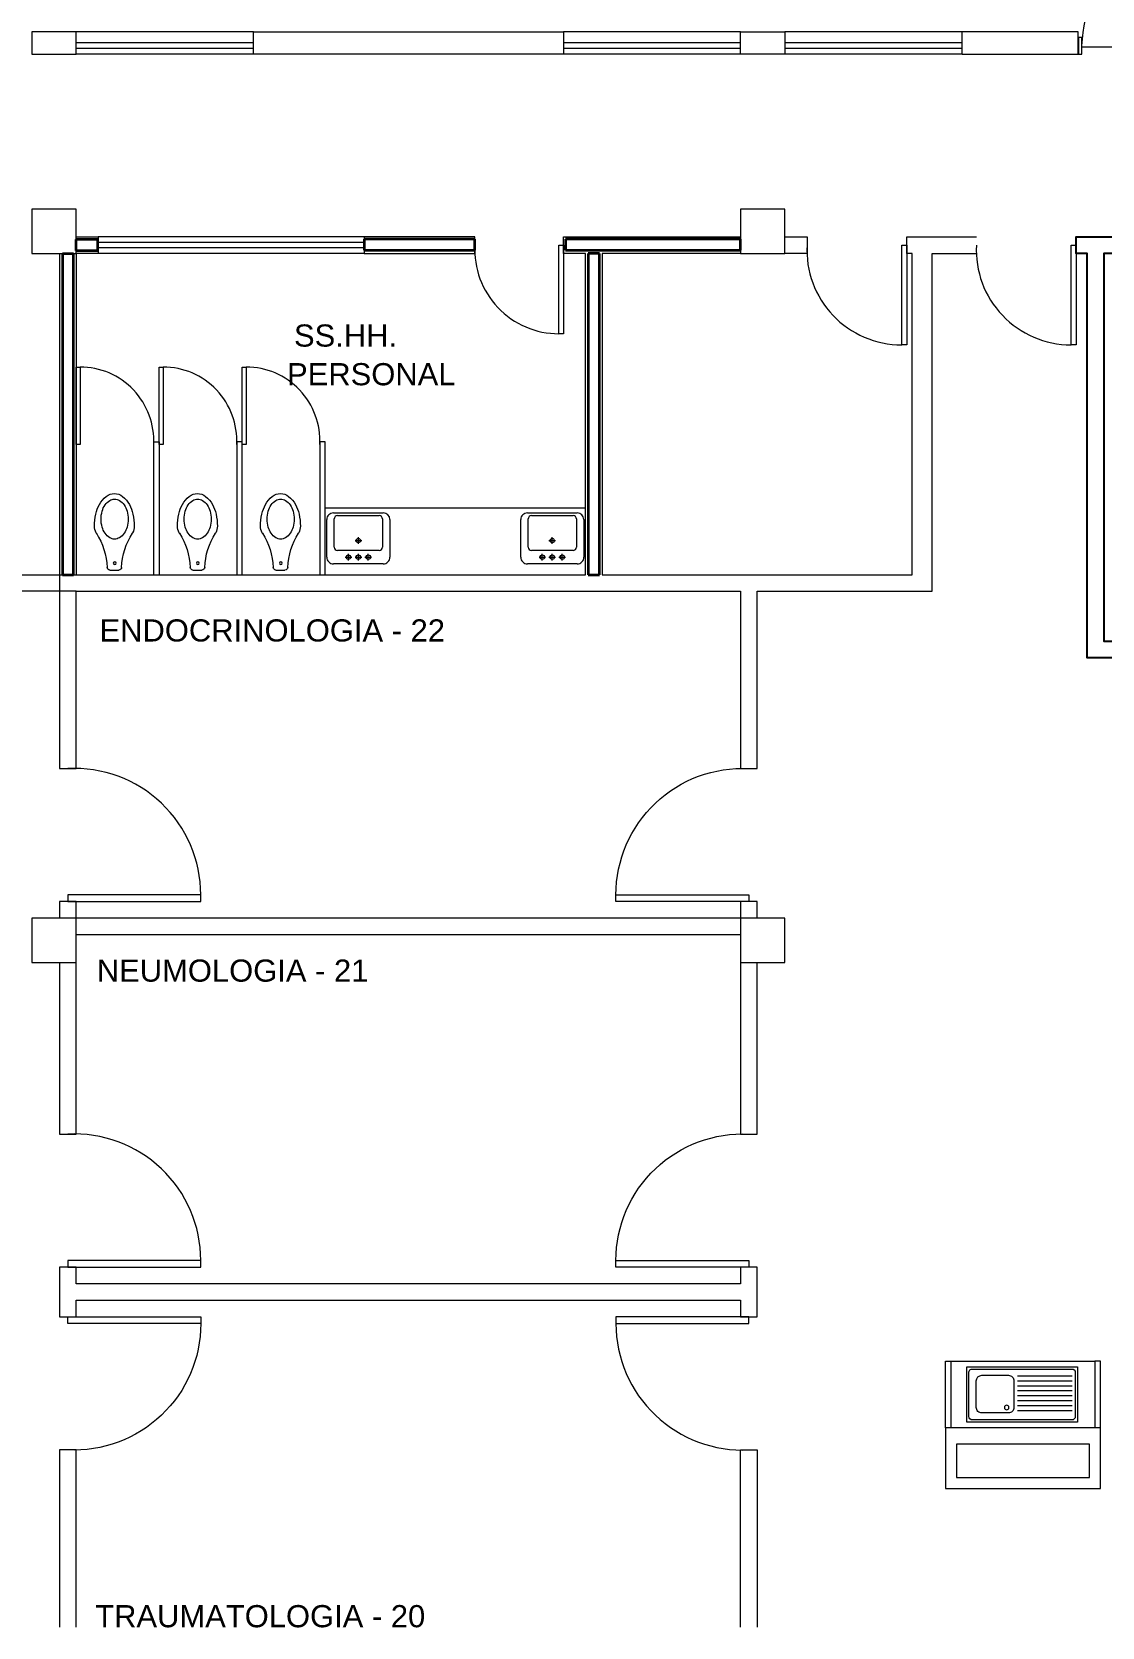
# Model space of a CAD drawing. Header units: millimetres. Extents: x 3379916 to 3461107, y 1810459 to 1930088.
# Drawn here: x 3411857 to 3421522, y 1894209 to 1908609 of the extents above; entities that cross this region are included whole.
import ezdxf

# ---------------------------------------------------------------- set-up
doc = ezdxf.new("R2010")
doc.units = ezdxf.units.MM
for name, color, linetype, lineweight in [('A-WALL', 113, 'Continuous', 9), ('COL', 2, 'Continuous', 9), ('MU', 1, 'Continuous', 9), ('NO', 7, 'Continuous', 9), ('P0 - Paredes', 10, 'Continuous', 25), ('PA', 7, 'Continuous', 9), ('planos entrada_dwg', 8, 'Continuous', 9), ('PU', 1, 'Continuous', 9), ('Rebars', 252, 'Continuous', 9), ('SA', 1, 'Continuous', 9), ('TA', 3, 'Continuous', 9), ('VE', 5, 'Continuous', 9)]:
    doc.layers.add(name, color=color, linetype=linetype, lineweight=lineweight)
doc.styles.add('Arial_1', font='arial.ttf', dxfattribs={"height": 200})

# ---------------------------------------------------------------- blocks, each defined once
blk = doc.blocks.new('planos entrada_dwg_P-IZ-V1-Nivel 1')
at = {"layer": 'PU', "flags": 128}
blk.add_lwpolyline([(49.99999999999715, 1000), (49.99999999999715, 0), (0, 0), (0, 1000)], close=True, dxfattribs=at)
at = {"layer": 'PU'}
blk.add_arc((49.99999999999677, 48.74999999999697), 951.2500000000038, 357.062399076849, 90.00000000000003, dxfattribs=at)
blk = doc.blocks.new('planos entrada_dwg_-COL40--171019-Nivel 1')
at = {"layer": 'COL', "flags": 128}
blk.add_lwpolyline([(-199.9999999710837, 199.9999998887603), (-199.9999999710837, -200.000000115196), (200.0000000328442, -200.000000115196), (200.0000000328442, 199.9999998887603)], close=True, dxfattribs=at)
blk = doc.blocks.new('planos entrada_dwg_AS-03-171020-Nivel 1')
at = {"layer": 'SA'}
for p, q in [((-218.22619505474, 301.8808549095411), (231.7738049423497, 301.8808549095411)), ((-278.2261950560496, -98.11914508463813), (-278.2261950560496, 241.8808549118694)), ((-210.726195055031, -103.1191450892947), (-210.726195055031, 151.8808549153618)), ((-180.7261950561951, 181.8808549141977), (194.2738049438048, 181.8808549141977)), ((-53.22619505750481, 241.8808549118694), (-113.2261950551765, 241.8808549118694)), ((-83.22619505634064, 271.8808549107052), (-83.22619505634064, 211.8808549130336)), ((36.77380494264071, 241.8808549118694), (-23.22619505503098, 241.8808549118694)), ((6.773804943804861, 271.8808549107052), (6.773804943804861, 211.8808549130336)), ((126.7738049427862, 241.8808549118694), (66.77380494511453, 241.8808549118694)), ((96.77380494395038, 271.8808549107052), (96.77380494395038, 211.8808549130336)), ((224.2738049426407, 151.8808549153618), (224.2738049426407, -103.1191450892947)), ((291.7738049436593, 241.8808549118694), (291.7738049436593, -98.11914508463813)), ((36.77380494264071, 91.88085491769017), (-23.22619505503098, 91.88085491769017)), ((6.773804943804861, 121.880854916526), (6.773804943804861, 61.88085491885431)), ((194.2738049438048, -133.1191450881306), (-180.7261950561951, -133.1191450881306)), ((231.7738049423497, -158.1191450823098), (-218.22619505474, -158.1191450823098))]:
    blk.add_line(p, q, dxfattribs=at)
for centre, radius in [((-83.22619505634064, 241.8808549118694), 20.00000000000002), ((6.773804943804861, 241.8808549118694), 20.00000000000003), ((96.77380494395038, 241.8808549118694), 20.00000000000004), ((6.773804943804861, 91.88085491769017), 20.00000000000003)]:
    blk.add_circle(centre, radius, dxfattribs=at)
for centre, radius, start, end in [((-218.22619505474, 241.8808549118694), 59.99999999999992, 89.99999999999994, 180), ((231.7738049423497, 241.8808549118694), 60.00000000000003, 359.9999999999996, 90.00000000000006), ((-180.7261950561951, 151.8808549153618), 29.99999999999996, 89.99999999999994, 180), ((194.2738049438048, 151.8808549153618), 30.00000000000001, 359.9999999999996, 90.00000000000006), ((-218.22619505474, -98.11914508463813), 60.00000000000004, 180.0000000000003, 270.0000000000001), ((-180.7261950561951, -103.1191450892947), 30.00000000000001, 180.0000000000003, 270.0000000000001), ((194.2738049438048, -103.1191450892947), 29.99999999999995, 269.9999999999999, 6.36e-14), ((231.7738049423497, -98.11914508463813), 59.99999999999993, 269.9999999999999, 4.45e-14)]:
    blk.add_arc(centre, radius, start, end, dxfattribs=at)
blk = doc.blocks.new('planos entrada_dwg_AS-14-171021-Nivel 1')
at = {"layer": 'SA'}
blk.add_line((-45.62763396825176, 482.9205858113709), (35.61877846368588, 482.9205858113709), dxfattribs=at)
blk.add_circle((-2.241108537418767, 420.1376839191653), 12.50000000000001, dxfattribs=at)
for centre, radius, start, end in [((-699.8472832347034, 486.7485357972328), 629.8544878102437, 327.6068401517821, 357.4769145682768), ((-45.62763396825176, 457.9205857880879), 24.99999999999995, 89.99999999999984, 177.4769145682774), ((35.61877846368589, 457.9205857880879), 25, 2.52308543172647, 89.99999999999999), ((689.8384277446893, 486.7485357972328), 629.8544878102432, 182.5230854317212, 212.3931598482179), ((-64.98393791363992, 87.9205857966389), 120.0204898389341, 150.7865897350735, 180.0000000018587), ((-36.13660768584163, 71.78949595002456), 153.0716701644716, 145.5439906980668, 150.7865897243838), ((69.67071986523563, 42.78753929244904), 192.3457213363289, 145.9062402127934, 164.3376787580345), ((24.97985338526231, 73.038432564736), 138.379156775463, 121.4638987969263, 145.9062402031241), ((-3.222151648006505, 119.125078279536), 84.34831372135143, 90.00000000775903, 121.4638988092055), ((-3.222151678124229, 119.1250783053777), 84.34831369550975, 58.5361011858497, 89.99999998730084), ((-31.42415671864328, 73.03843256476645), 138.3791567754216, 34.09375979687216, 58.53610120307728), ((-76.11502319857026, 42.78753929248402), 192.3457213362465, 15.66232124196144, 34.09375978721044), ((26.12775218131919, 71.78949595005152), 153.0716701644203, 29.21341027561524, 34.45600930193402), ((54.97508240907331, 87.9205857966387), 120.0204898389348, 359.9999999981406, 29.21341026492637), ((321.5118347399805, 87.92058583421733), 506.516262492555, 180.0000000046912, 192.6081218810328), ((140.3336125386077, 22.97522739700383), 265.7335411950145, 164.337678748512, 179.9999999956473), ((140.3336124327618, 22.97522745192525), 265.7335410891688, 180.000000007489, 195.6623212546268), ((-146.7779158720599, 22.97522739699803), 265.7335411950568, 4.3539376e-09, 15.6623212514867), ((-146.7779157662141, 22.97522745193106), 265.7335410892109, 344.337678745374, 359.9999999925093), ((-331.5206902372747, 87.92058576835579), 506.5162624852829, 347.391878126417, 2.7587897e-09), ((160.0000253748531, 51.79437954228081), 341.0134910793699, 192.6081218744861, 208.3690462914232), ((58.323326388841, -3.111037916108283), 225.4593653071928, 208.3690462891436, 232.5095518478742), ((69.6707198652848, 3.162915571060576), 192.3457213363822, 195.6623212419676, 214.0937597872035), ((24.9798533852828, -27.08797770122773), 138.3791567754918, 214.0937597968781, 238.5361012030706), ((-31.42415671869479, -27.08797770122571), 138.3791567754947, 301.4638987969288, 325.9062402031209), ((-68.33218189340593, -3.111037916109088), 225.459365307192, 307.490448152125, 331.6309537108556), ((-76.11502319861732, 3.162915571024632), 192.345721336298, 325.9062402127916, 344.3376787580357), ((-170.0088808721451, 51.79437959484823), 341.0134910979473, 331.6309537002239, 347.3918781171609), ((-5.004427750287615, -85.66986825604835), 121.4095459349089, 232.5095518545011, 270.0000000024918), ((-3.222151647995677, -73.17462341601077), 84.34831372138989, 238.5361011908014, 269.9999999922332), ((-5.004427747002237, -85.66986827748865), 121.4095459134686, 270.0000000009412, 307.4904481489318), ((-3.222151678146788, -73.17462344181085), 84.34831369558981, 270.0000000127141, 301.4638988141346)]:
    blk.add_arc(centre, radius, start, end, dxfattribs=at)
blk = doc.blocks.new('planos entrada_dwg_P-IZ-171018-Nivel 1')
at = {"layer": 'PU', "flags": 128}
blk.add_lwpolyline([(49.99999999999715, 1000), (49.99999999999715, 0), (0, 0), (0, 1000)], close=True, dxfattribs=at)
at = {"layer": 'PU'}
blk.add_arc((49.99999999999677, 48.74999999999697), 951.2500000000038, 357.0623985712281, 90.00000000000003, dxfattribs=at)
blk = doc.blocks.new('planos entrada_dwg_AS-07-171029-Nivel 1')
at = {"layer": 'SA'}
for p, q in [((-487.2447163044456, 200.1512464536148), (-487.2447163044456, -199.8487535463909)), ((442.7552836955471, 230.1512464536089), (-457.2447163044444, 230.1512464536089)), ((-131.1828234896879, 167.0399721675721), (-371.1828234896899, 167.0399721675721)), ((445.5330979463951, 148.7297405764138), (-47.6842145768188, 148.7297405764138)), ((472.7552836955482, -199.8487535463979), (472.7552836955482, 200.1512464536148)), ((-421.1828234896871, 117.039972167575), (-421.1828234896871, -122.9600278324341)), ((-81.18282348968364, -122.960027832427), (-81.18282348968364, 117.039972167575)), ((445.5330979463951, 103.7297405764121), (-47.6842145768188, 103.7297405764121)), ((445.5330979463951, 58.72974057641044), (-47.6842145768188, 58.72974057641044)), ((445.5330979463951, 13.72974057641585), (-47.6842145768188, 13.72974057641585)), ((445.5330979463951, -31.27025942358585), (-47.6842145768188, -31.27025942358585)), ((445.5330979463951, -76.27025942358756), (-47.6842145768188, -76.27025942358756)), ((445.5330979463951, -121.2702594235893), (-47.6842145768188, -121.2702594235893)), ((-457.2447163044444, -229.8487535463849), (442.7552836955471, -229.8487535463849)), ((-371.1828234896899, -172.9600278324312), (-131.1828234896879, -172.9600278324312)), ((445.5330979463951, -166.2702594235839), (-47.6842145768188, -166.2702594235839))]:
    blk.add_line(p, q, dxfattribs=at)
at = {"layer": 'SA', "flags": 128}
blk.add_lwpolyline([(-507.2447163044486, 250.151246453612), (-507.2447163044486, -249.848753546388), (492.7552836955514, -249.848753546388), (492.7552836955514, 250.1512464536049)], close=True, dxfattribs=at)
at = {"layer": 'SA'}
blk.add_circle((-147.145282487827, 117.7421424502398), 20.00000000000005, dxfattribs=at)
for centre, radius, start, end in [((-457.2447163044475, 200.1512464536108), 29.99999999999806, 89.999999999994, 179.9999999999923), ((-371.1828234896899, 117.039972167575), 49.99999999999712, 89.99999999999994, 180), ((-131.1828234896843, 117.0399721675714), 50.00000000000077, 4.0202e-12, 90.00000000000414), ((442.7552836955528, 200.1512464536134), 29.9999999999954, 2.4999e-12, 90.00000000001106), ((-371.1828234896899, -122.960027832434), 49.99999999999721, 180, 269.9999999999997), ((-131.1828234896843, -122.9600278324234), 50.00000000000066, 269.9999999999955, 359.9999999999956), ((-457.2447163044501, -199.8487535463895), 29.99999999999543, 180.0000000000024, 270.0000000000107), ((442.7552836955502, -199.8487535463939), 29.99999999999801, 269.9999999999936, 359.999999999992)]:
    blk.add_arc(centre, radius, start, end, dxfattribs=at)
blk = doc.blocks.new('planos entrada_dwg_P-DE-171022-Nivel 1')
at = {"layer": 'PU', "flags": 128}
blk.add_lwpolyline([(-49.99999999998294, 1000), (-49.99999999998294, 0), (0, 0), (0, 1000)], close=True, dxfattribs=at)
at = {"layer": 'PU'}
blk.add_arc((-49.99999999998255, 48.74999999999697), 951.2500000000022, 89.99999999999999, 182.9376014287715, dxfattribs=at)
blk = doc.blocks.new('planos entrada_dwg_-COL40--V3-Nivel 1')
at = {"layer": 'COL', "flags": 128}
for points in [[(-199.9999999690452, 199.9999998901604), (-199.9999999690452, -200.0000001138029), (200.0000000350221, -200.0000001138029), (200.0000000350221, -173.7439998061124)], [(200.0000000350221, -73.74399980582325), (200.0000000350221, 199.9999998901604), (-199.9999999690452, 199.9999998901604)]]:
    blk.add_lwpolyline(points, dxfattribs=at)
blk = doc.blocks.new('planos entrada_dwg_-COL40--V4-Nivel 1')
at = {"layer": 'COL'}
blk.add_line((-199.9999999690452, 199.9999998901604), (-199.9999999690452, -70.00000032120579), dxfattribs=at)
at = {"layer": 'COL', "flags": 128}
blk.add_lwpolyline([(-199.9999999690452, -170.0000003211137), (-199.9999999690452, -200.0000001138029), (200.0000000350221, -200.0000001138029), (200.0000000350221, 199.9999998901604), (-199.9999999690452, 199.9999998901604)], dxfattribs=at)
blk = doc.blocks.new('planos entrada_dwg_P-IZ-171046-Nivel 1')
at = {"layer": 'Rebars', "flags": 128}
blk.add_lwpolyline([(49.99999999999715, 1000), (49.99999999999715, 0), (0, 0), (0, 1000)], close=True, dxfattribs=at)
at = {"layer": 'Rebars'}
blk.add_arc((49.99999999999677, 48.74999999999697), 951.2500000000038, 357.0623985712281, 90.00000000000003, dxfattribs=at)
blk = doc.blocks.new('planos entrada_dwg__U44-171038-Nivel 1')
at = {"layer": 'Rebars', "flags": 128}
for points in [[(-170.0000014132818, 1275.000000244472), (-170.0000014132818, 75.00000111758713), (-139.9999995925459, 75.00000111758713), (-139.9999995925459, 1275.000002107117), (-170.0000014132818, 1275.000002107117)], [(-170.0000000861467, 0), (-199.9999996484251, 0), (-199.9999996484251, 149.9999966472387), (-170.0000013667156, 149.9999966472387), (-170.0000013667156, 0)], [(1059.999999883585, 1.6763810062e-06), (1029.999999855645, 1.6763810062e-06), (1029.999999855645, 149.9999983236197), (1059.9999984866, 149.9999983236197), (1059.9999984866, 1.6763810062e-06)]]:
    blk.add_lwpolyline(points, dxfattribs=at)
at = {"layer": 'Rebars'}
blk.add_arc((-223.6854728948358, 21.31453047303406), 1254.834408397315, 2.45202891882914, 87.5479712191086, dxfattribs=at)
blk = doc.blocks.new('planos entrada_dwg-171017-Nivel 1')
at = {"layer": 'MU'}
for p, q in [((3416856.941094316, 1904308.772535013), (3414506.941094071, 1904308.772535013)), ((3420156.941093903, 1896608.772535026), (3421456.941093903, 1896608.772535026))]:
    blk.add_line(p, q, dxfattribs=at)
at = {"layer": 'P0 - Paredes', "flags": 128}
blk.add_lwpolyline([(3425426.941361561, 1902058.77389546), (3423876.945970729, 1902058.77389546), (3423876.945970729, 1900608.773082661), (3423726.945437268, 1900608.773082661), (3423726.945437268, 1902958.77270137), (3421386.941775546, 1902958.77270137), (3421386.941775546, 1906608.772716838), (3421286.941371679, 1906608.772716838), (3421286.941371679, 1906758.772694844), (3421636.941328793, 1906758.772694844), (3421636.941328793, 1906608.772718715), (3421536.941306069, 1906608.772718715), (3421536.941306069, 1903108.772632825), (3423726.945063472, 1903108.772632825), (3423726.945063472, 1907148.773017662), (3423876.945545822, 1907148.773017662), (3423876.945545822, 1902208.77361505), (3425426.941361561, 1902208.77361505)], dxfattribs=at)
at = {"layer": 'PA'}
for p, q in [((3420256.941093936, 1908408.772534954), (3420256.941093936, 1908608.772534954)), ((3415856.941094073, 1906738.772534732), (3415856.941094073, 1906758.772534732)), ((3418256.941093903, 1900458.772534943), (3412256.941094465, 1900458.772534943))]:
    blk.add_line(p, q, dxfattribs=at)
at = {"layer": 'PA', "flags": 128}
for points in [[(3411856.941093985, 1908608.772534948), (3411856.941093985, 1908408.772534948), (3412256.941093985, 1908408.772534948), (3412256.941093985, 1908608.772534948)], [(3413856.941093977, 1908608.77253495), (3416656.941093985, 1908608.77253495), (3416656.941093985, 1908408.772534951), (3413856.941093977, 1908408.772534951)], [(3418656.941093936, 1908608.772534954), (3418656.941093936, 1908408.772534951), (3418256.941093985, 1908408.772534951), (3418256.941093985, 1908608.77253495)], [(3418406.941093751, 1897458.772535022), (3418256.94109375, 1897458.772535022), (3418256.94109375, 1897308.772535022), (3412256.941094617, 1897308.772535022), (3412256.941094617, 1897458.772535022), (3412106.941094617, 1897458.772535022), (3412106.941094617, 1897008.772535022), (3412256.941094617, 1897008.772535022), (3412256.941094617, 1897158.772535022), (3418256.94109375, 1897158.772535022), (3418256.94109375, 1897008.772535022), (3418406.94109375, 1897008.772535022)], [(3421506.941093903, 1895458.772535035), (3421506.941093903, 1896008.772535035), (3420106.941093903, 1896008.772535035), (3420106.941093903, 1895458.772535035)], [(3421406.941093903, 1895558.772535036), (3421406.941093903, 1895858.772535035), (3420206.941093903, 1895858.772535035), (3420206.941093903, 1895558.772535036)]]:
    blk.add_lwpolyline(points, close=True, dxfattribs=at)
for points in [[(3399456.941094233, 1906758.772534731), (3401056.941093879, 1906758.772534731), (3401056.941093879, 1906608.772534731), (3400856.941093879, 1906608.772534731), (3400856.941093879, 1903708.772535015), (3412131.941094618, 1903708.772535015)], [(3412231.941094618, 1903708.772535015), (3412256.941094617, 1903708.772535015), (3416856.941094319, 1903708.772535015), (3416856.941094319, 1906608.772534731), (3416656.941093641, 1906608.772534731), (3416656.941093641, 1906758.772534732), (3418256.941093905, 1906758.772534732)], [(3412256.941094071, 1906758.772535077), (3412456.941094071, 1906758.772535077), (3412456.941094071, 1906608.77253473), (3412256.941094614, 1906608.77253473), (3412256.941094614, 1903708.772535013)], [(3415856.941094073, 1906758.772535079), (3414856.941094074, 1906758.772535079), (3414856.941094074, 1906738.772534732)], [(3412256.941094615, 1903558.772535013), (3399456.941094376, 1903558.772535013), (3399456.941094376, 1901958.772534944), (3399306.941094378, 1901958.772534944), (3399306.941094378, 1903558.772535013), (3397606.941094232, 1903558.772535013), (3397606.941094232, 1903858.772535014), (3397756.941093876, 1903858.772535014), (3397756.941093876, 1903708.772535013), (3400706.941093877, 1903708.772535013), (3400706.941093877, 1906608.772535022), (3399456.941094231, 1906608.772535022)], [(3412106.941094616, 1906608.772535077), (3412106.941094616, 1901958.772534944), (3412256.941094615, 1901958.772534944), (3412256.941094615, 1903558.772535013), (3418256.941093753, 1903558.772535013), (3418256.941093753, 1901958.772534944), (3418406.941093751, 1901958.772534944), (3418406.941093751, 1903558.772535014)], [(3414856.941094074, 1906638.772534732), (3414856.941094074, 1906608.772535079), (3415856.941094073, 1906608.772535079), (3415856.941094073, 1906638.772534732)], [(3418256.941093903, 1906608.772535077), (3417006.941094071, 1906608.772535077), (3417006.941094071, 1903708.772535013), (3418406.941093753, 1903708.772535013)], [(3418406.941093752, 1900608.772535022), (3418406.941093752, 1900758.772534944), (3418256.941093752, 1900758.772534944), (3418256.941093752, 1900608.772534943), (3412256.941094616, 1900608.772534943), (3412256.941094616, 1900758.772534944), (3412106.941094616, 1900758.772534944), (3412106.941094616, 1900608.772535022)], [(3412106.941094616, 1900208.772535022), (3412106.941094616, 1898658.772535022), (3412256.941094617, 1898658.772535022), (3412256.941094617, 1900208.772535022)], [(3418256.941093752, 1900208.772535022), (3418256.941093752, 1898658.772535022), (3418406.941093751, 1898658.772535022), (3418406.941093751, 1900208.772535022)], [(3412256.941094618, 1894208.772535022), (3412256.941094618, 1895808.772535022), (3412106.941094617, 1895808.772535022), (3412106.941094617, 1894208.772535022)], [(3418256.94109375, 1894208.772535022), (3418256.94109375, 1895808.772535022), (3418406.94109375, 1895808.772535022), (3418406.94109375, 1894208.772535022)]]:
    blk.add_lwpolyline(points, dxfattribs=at)
at = {"layer": 'Rebars'}
blk.add_line((3421340.111508657, 1908473.768511413), (3422540.111479926, 1908473.768511413), dxfattribs=at)
at = {"layer": 'Rebars', "flags": 128}
for points in [[(3420256.941093936, 1908408.772534954), (3421306.941094622, 1908408.772534954), (3421306.941094622, 1908608.772696244), (3420256.941064134, 1908608.772696244)], [(3417006.942332384, 1903708.771947072), (3419806.942320389, 1903708.771947072), (3419806.942320389, 1906608.771928893), (3419756.942320404, 1906608.771928893), (3419756.942320404, 1906758.77192928), (3420386.942352561, 1906758.77192928)], [(3418656.942352829, 1906758.771936731), (3418856.942320418, 1906758.771936731), (3418856.942320418, 1906608.771936343), (3418656.942352352, 1906608.771936343)], [(3418406.942330924, 1903558.771941112), (3419986.942320389, 1903558.771941112), (3419986.942320389, 1906608.771927045), (3420386.942352084, 1906608.771927045)]]:
    blk.add_lwpolyline(points, dxfattribs=at)
at = {"layer": 'TA', "flags": 128}
for points in [[(3412956.94109407, 1903708.772535077), (3412956.94109407, 1904908.772535078), (3413006.941094071, 1904908.772535078), (3413006.941094071, 1903708.772535077)], [(3413756.941094071, 1903708.772535077), (3413756.941094071, 1904908.772535078), (3413706.941094071, 1904908.772535078), (3413706.941094071, 1903708.772535077)], [(3414506.941094071, 1903708.772535077), (3414506.941094071, 1904908.772535078), (3414456.941094071, 1904908.772535078), (3414456.941094071, 1903708.772535077)], [(3420106.941093903, 1896008.772535035), (3420106.941093903, 1896608.772535026), (3420156.941093903, 1896608.772535026), (3420156.941093903, 1896008.772535035)], [(3421506.941093903, 1896008.772535035), (3421506.941093903, 1896608.772535026), (3421456.941093903, 1896608.772535026), (3421456.941093903, 1896008.772535035)]]:
    blk.add_lwpolyline(points, dxfattribs=at)
at = {"layer": 'VE'}
for p, q in [((3413856.941093977, 1908608.77253495), (3412256.941093978, 1908608.77253495)), ((3418256.941093978, 1908608.77253495), (3416656.941093977, 1908608.77253495)), ((3420256.941093929, 1908608.772534954), (3418656.941093929, 1908608.772534954)), ((3413856.941093977, 1908508.77253495), (3412256.941093978, 1908508.77253495)), ((3413856.941093977, 1908458.772534951), (3412256.941093978, 1908458.772534951)), ((3418256.941093978, 1908508.77253495), (3416656.941093977, 1908508.77253495)), ((3418256.941093978, 1908458.772534951), (3416656.941093977, 1908458.772534951)), ((3420256.941093929, 1908508.772534954), (3418656.941093929, 1908508.772534954)), ((3420256.941093929, 1908458.772534954), (3418656.941093929, 1908458.772534954)), ((3413856.941093977, 1908408.772534951), (3412256.941093978, 1908408.772534951)), ((3418256.941093978, 1908408.772534951), (3416656.941093977, 1908408.772534951)), ((3420256.941093929, 1908408.772534954), (3418656.941093929, 1908408.772534954)), ((3414856.941093639, 1906758.77253473), (3412456.941093638, 1906758.77253473)), ((3414856.941093639, 1906708.77253473), (3412456.941093638, 1906708.77253473)), ((3414856.941093639, 1906658.77253473), (3412456.941093638, 1906658.77253473)), ((3414856.941093639, 1906608.77253473), (3412456.941093638, 1906608.77253473))]:
    blk.add_line(p, q, dxfattribs=at)
at = {"extrusion": (0, 0, -1), "zscale": -1}
blk.add_blockref('planos entrada_dwg__U44-171038-Nivel 1', (-3422370.111481863, 1908408.772941156), dxfattribs=at)
for name, p in [('planos entrada_dwg_-COL40--V3-Nivel 1', (3412056.941094182, 1906808.772535053)), ('planos entrada_dwg_-COL40--V4-Nivel 1', (3418456.941093964, 1906808.772535053)), ('planos entrada_dwg_-COL40--171019-Nivel 1', (3412056.941094213, 1900408.772535054)), ('planos entrada_dwg_-COL40--171019-Nivel 1', (3418456.941093996, 1900408.772535012))]:
    blk.add_blockref(name, p)
for name, p, xscale, yscale, zscale, rotation in [('planos entrada_dwg_P-IZ-V1-Nivel 1', (3416656.941093638, 1906683.77253473), 0.8, 0.8, 0.8, 180), ('planos entrada_dwg_P-IZ-171046-Nivel 1', (3419756.942320404, 1906683.771930025), 0.9000000000219264, 0.9000000000219264, 0.9000000000219264, 180), ('planos entrada_dwg_P-IZ-171046-Nivel 1', (3421286.942405102, 1906683.774502324), 0.9000000000219261, 0.9000000000219261, 0.9000000000219261, 180.0000087901376), ('planos entrada_dwg_P-DE-171022-Nivel 1', (3412181.941094617, 1900758.772534944), 1.199999999999999, 1.199999999999999, 1.199999999999999, 270), ('planos entrada_dwg_P-DE-171022-Nivel 1', (3412181.941094617, 1897458.772535022), 1.199999999999999, 1.199999999999999, 1.199999999999999, 270), ('planos entrada_dwg_P-DE-171022-Nivel 1', (3418331.94109375, 1897008.772535022), 1.2, 1.2, 1.2, 90)]:
    blk.add_blockref(name, p, dxfattribs=dict(xscale=xscale, yscale=yscale, zscale=zscale, rotation=rotation))
at = {"xscale": 0.7000000000000001, "yscale": 0.7000000000000001, "zscale": 0.7000000000000001}
for p in [(3412256.941094166, 1904883.772535077), (3413006.941094167, 1904883.772535077), (3413756.941094167, 1904883.772535077)]:
    blk.add_blockref('planos entrada_dwg_P-IZ-171018-Nivel 1', p, dxfattribs=at)
at = {"extrusion": (0, 0, -1), "zscale": -1, "rotation": 180}
for name, p in [('planos entrada_dwg_AS-14-171021-Nivel 1', (-3412606.941094166, 1904233.772535078)), ('planos entrada_dwg_AS-14-171021-Nivel 1', (-3413356.941094166, 1904233.772535078)), ('planos entrada_dwg_AS-14-171021-Nivel 1', (-3414106.941094166, 1904233.772535078)), ('planos entrada_dwg_AS-07-171029-Nivel 1', (-3420806.941093903, 1896308.772535027))]:
    blk.add_blockref(name, p, dxfattribs=at)
at = {"rotation": 180}
for p in [(3414811.956503014, 1904108.772535078), (3416563.374278125, 1904108.772535078)]:
    blk.add_blockref('planos entrada_dwg_AS-03-171020-Nivel 1', p, dxfattribs=at)
at = {"extrusion": (0, 0, -1)}
for p, xscale, yscale, zscale, rotation in [((-3418331.941093751, 1900758.772534944), 1.2, 1.2, -1.2, 270), ((-3418331.94109375, 1897458.772535022), 1.2, 1.2, -1.2, 270), ((-3412181.941094617, 1897008.772535022), 1.199999999999999, 1.199999999999999, -1.199999999999999, 90.00000000000003)]:
    blk.add_blockref('planos entrada_dwg_P-DE-171022-Nivel 1', p, dxfattribs=dict(at, xscale=xscale, yscale=yscale, zscale=zscale, rotation=rotation))
at = {"layer": 'NO', "char_height": 200, "attachment_point": 1, "line_spacing_factor": 0.9417779076525878, "style": 'Arial_1'}
for s, insert, width in [('SS.HH.', (3414223.82603925, 1905967.744365936), 1111.628330432454), ('PERSONAL', (3414161.094264485, 1905618.805835359), 1816.802249297095), ('ENDOCRINOLOGIA - 22', (3412467.597560333, 1903305.777456611), 3724.199759003883), ('NEUMOLOGIA - 21', (3412443.031936583, 1900235.008924251), 2928.430579729549), ('TRAUMATOLOGIA - 20', (3412428.740150084, 1894407.323700167), 3557.700361494176)]:
    blk.add_mtext(s, dxfattribs=dict(at, insert=insert, width=width))

msp = doc.modelspace()

# ---------------------------------------------------------------- linework, layer by layer
at = {"layer": 'A-WALL', "lineweight": 35}
for p, q in [((3412452.932199816, 1906735.028535245), (3412252.932199816, 1906735.028535245)), ((3412252.932199816, 1906735.028535245), (3412252.932199816, 1906635.028535245)), ((3412452.932199816, 1906635.028535245), (3412452.932199816, 1906735.028535245)), ((3415856.941094071, 1906738.77253473), (3414856.941093639, 1906738.77253473)), ((3414856.941093639, 1906738.77253473), (3414856.941093639, 1906638.77253473)), ((3415856.941094071, 1906638.77253473), (3415856.941094071, 1906738.77253473)), ((3418256.941093992, 1906738.77253473), (3416676.941093992, 1906738.77253473)), ((3416676.941093992, 1906738.77253473), (3416676.941093992, 1906638.77253473)), ((3418256.941093992, 1906638.77253473), (3418256.941093992, 1906738.77253473)), ((3412131.941094615, 1906605.028535245), (3412131.941094615, 1903708.772535013)), ((3412231.941094615, 1906605.028535245), (3412131.941094615, 1906605.028535245)), ((3412231.941094615, 1903708.772535013), (3412231.941094615, 1906605.028535245)), ((3412252.932199816, 1906635.028535245), (3412452.932199816, 1906635.028535245)), ((3414856.941093639, 1906638.77253473), (3415856.941094071, 1906638.77253473)), ((3416676.941093992, 1906638.77253473), (3418256.941093992, 1906638.77253473)), ((3416881.941094193, 1906608.77253473), (3416881.941094193, 1903708.77253473)), ((3416981.941094193, 1906608.77253473), (3416881.941094193, 1906608.77253473)), ((3416981.941094193, 1903708.77253473), (3416981.941094193, 1906608.77253473)), ((3412131.941094615, 1903708.772535013), (3412231.941094615, 1903708.772535013)), ((3416881.941094193, 1903708.77253473), (3416981.941094193, 1903708.77253473))]:
    msp.add_line(p, q, dxfattribs=at)

# ---------------------------------------------------------------- block references
at = {"layer": 'planos entrada_dwg', "color": 7}
msp.add_blockref('planos entrada_dwg-171017-Nivel 1', (0, 0), dxfattribs=at)

doc.saveas('drawing.dxf')
